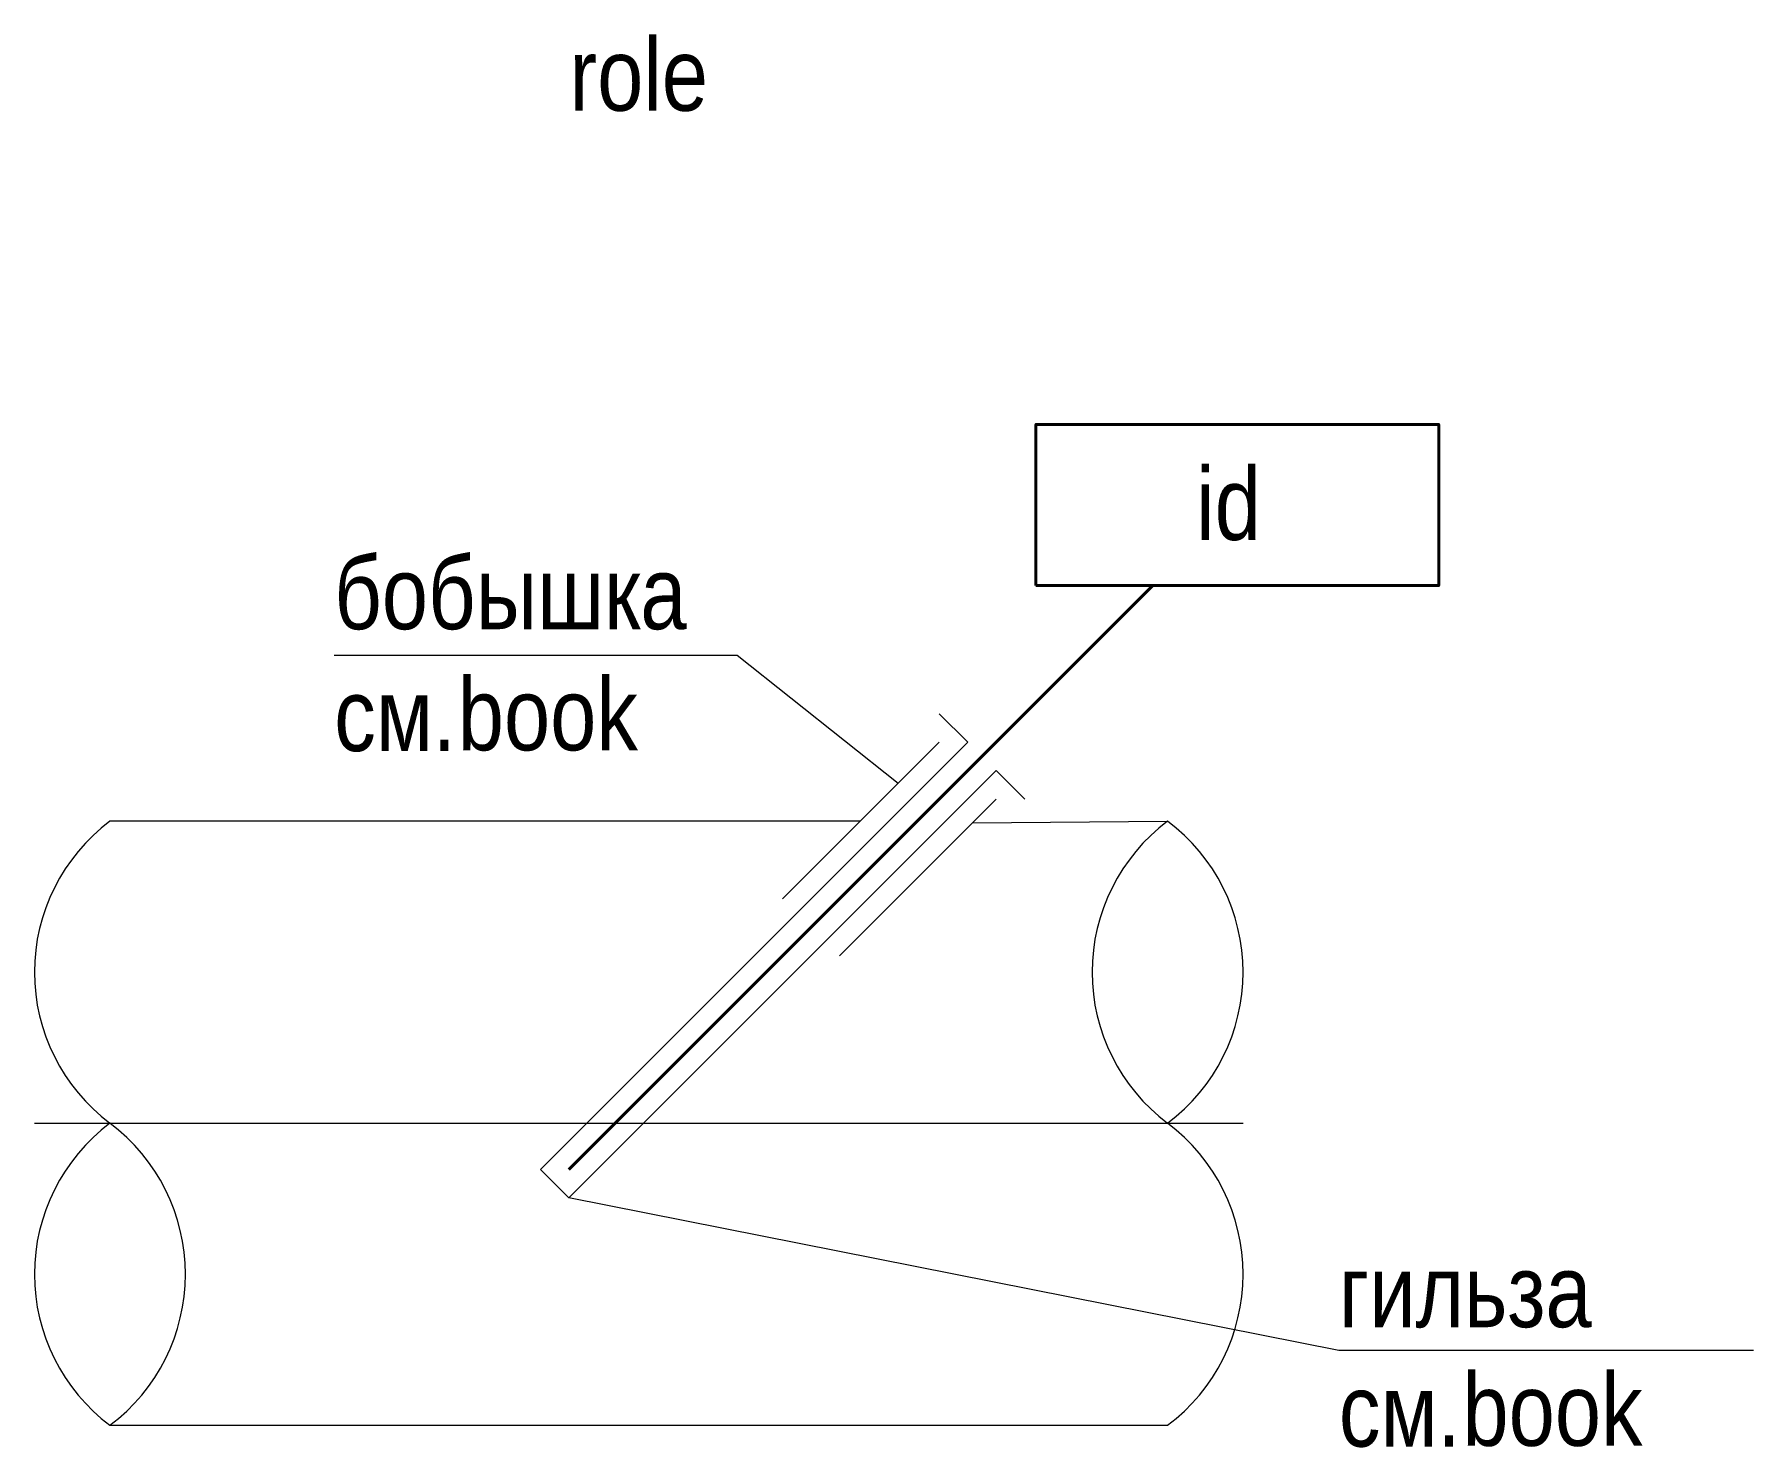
# Model space of a CAD drawing. Header units: feet. Extents: x 25 to 67.7, y -40.6 to -5.5.
import ezdxf

# ---------------------------------------------------------------- set-up
doc = ezdxf.new("R2010")
doc.units = ezdxf.units.FT
doc.header["$MEASUREMENT"] = 0
doc.linetypes.add('4_2_1_2', pattern=[9000, 4000, -2000, 1000, -2000])
for name, color, linetype, lineweight in [('id_params_Ном._пера__1', 7, 'Continuous', 15), ('id_static_Ном._пера__1', 7, 'Continuous', 15), ('id_static_Ном._пера__21', 7, 'Continuous', 40)]:
    doc.layers.add(name, color=color, linetype=linetype, lineweight=lineweight)
doc.styles.add('СГЕНЕРИР_СТИЛЬ_1', font='ARIALN.TTF')

msp = doc.modelspace()

# ---------------------------------------------------------------- linework, layer by layer
at = {"layer": 'id_static_Ном._пера__1', "color": 7, "linetype": 'Continuous', "lineweight": 15}
for p, q in [((32.442, -20.879), (42.442, -20.879)), ((42.442, -20.879), (46.442, -24.058)), ((43.571, -26.929), (47.46, -23.04)), ((44.985, -28.343), (48.874, -24.454)), ((45.5, -25), (26.875, -25)), ((48.284, -25.044), (53.125, -25)), ((57.377, -38.146), (38.268, -34.354)), ((67.67, -38.146), (57.377, -38.146)), ((26.875, -40), (53.125, -40))]:
    msp.add_line(p, q, dxfattribs=at)
at = {"layer": 'id_static_Ном._пера__1', "color": 7, "linetype": '4_2_1_2', "lineweight": 15}
msp.add_line((25, -32.5), (55, -32.5), dxfattribs=at)
at = {"layer": 'id_static_Ном._пера__1', "color": 7, "linetype": 'Continuous', "lineweight": 15}
msp.add_lwpolyline([(47.46, -22.333), (48.167, -23.04), (37.561, -33.646), (38.268, -34.354), (48.874, -23.747), (49.582, -24.454)], dxfattribs=at)
for centre, start, end in [((29.688, -28.75), 126.8699, 233.1301), ((55.938, -28.75), 126.8699, 233.1301), ((50.312, -28.75), 306.8699, 53.1301), ((29.688, -36.25), 126.8699, 233.1301), ((24.062, -36.25), 306.8699, 53.1301), ((50.312, -36.25), 306.8699, 53.1301)]:
    msp.add_arc(centre, 4.687, start, end, dxfattribs=at)
at = {"layer": 'id_static_Ном._пера__21', "color": 7, "linetype": 'Continuous', "lineweight": 40}
msp.add_line((38.268, -33.646), (52.763, -19.151), dxfattribs=at)
msp.add_lwpolyline([(49.856, -19.151), (59.856, -19.151), (59.856, -15.151), (49.856, -15.151)], close=True, dxfattribs=at)

# ---------------------------------------------------------------- texts
at = {"layer": 'id_params_Ном._пера__1', "color": 7, "linetype": 'Continuous', "lineweight": 15, "insert": (40, -5.563), "char_height": 1.8, "width": 30, "attachment_point": 2, "style": 'СГЕНЕРИР_СТИЛЬ_1'}
msp.add_mtext('\\A1;role', dxfattribs=at)
at = {"layer": 'id_params_Ном._пера__1', "color": 7, "linetype": 'Continuous', "lineweight": 15, "char_height": 1.8, "style": 'СГЕНЕРИР_СТИЛЬ_1'}
for s, insert, attachment_point in [('\\A1;id', (54.638, -16.219), 2), ('\\A1;book', (35.508, -21.442), 1), ('\\A1;book', (60.443, -38.709), 1)]:
    msp.add_mtext(s, dxfattribs=dict(at, insert=insert, attachment_point=attachment_point))
at = {"layer": 'id_static_Ном._пера__1', "color": 7, "linetype": 'Continuous', "lineweight": 15, "char_height": 1.8, "attachment_point": 1, "style": 'СГЕНЕРИР_СТИЛЬ_1'}
for s, insert in [('\\A1;бобышка', (32.442, -18.435)), ('\\A1;см.', (32.442, -21.461)), ('\\A1;гильза', (57.377, -35.764)), ('\\A1;см.', (57.377, -38.728))]:
    msp.add_mtext(s, dxfattribs=dict(at, insert=insert))

doc.saveas('drawing.dxf')
